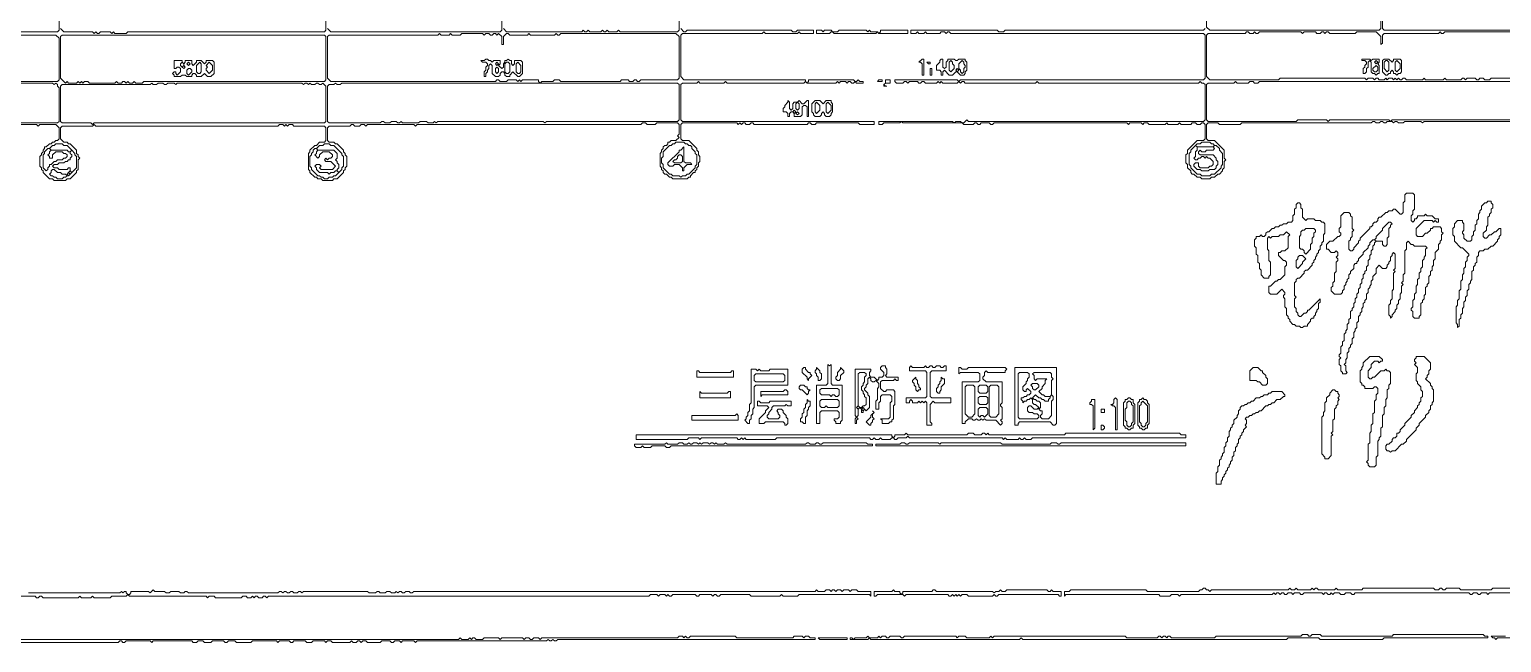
# Model space of a CAD drawing. Extents: x 4 to 2473, y 19 to 1752.
# Drawn here: x 706 to 1626, y 20 to 404 of the extents above; entities that cross this region are included whole.
import ezdxf

# ---------------------------------------------------------------- set-up
doc = ezdxf.new("R2010")
doc.units = 0
doc.layers.add('TRACE_CURVE', color=3, linetype='Continuous', lineweight=0)
doc.layers.add('TRACE_TEXT_SYMBOL', color=6, linetype='Continuous', lineweight=0)

msp = doc.modelspace()

# ---------------------------------------------------------------- linework, layer by layer
at = {"layer": 'TRACE_CURVE', "color": 3}
for points in [[(1661, 403), (1553, 403), (1552, 404), (1552, 442), (1551, 442), (1551, 404), (1550, 403), (1444, 403), (1442, 405), (1442, 414), (1443, 415), (1478, 415), (1478, 745), (1479, 746), (1547, 746), (1548, 745), (1548, 552), (1578, 552), (1578, 632), (1579, 633), (1651, 633)], [(726, 430), (725, 431), (726, 432), (726, 460), (725, 461), (724, 461), (724, 403), (723, 402), (608, 402)], [(891, 461), (891, 403), (890, 402), (767, 402), (766, 401), (759, 401), (758, 402), (757, 401), (756, 402), (750, 402), (749, 401), (748, 401), (747, 402), (746, 401), (745, 402), (727, 402), (725, 404)], [(1001, 442), (1001, 403), (1000, 402), (894, 402), (892, 404)], [(1112, 414), (1112, 403), (1111, 402), (1075, 402), (1074, 403), (1073, 402), (1068, 402), (1067, 403), (1066, 402), (1065, 402), (1064, 403), (1063, 402), (1056, 402), (1055, 403), (1054, 402), (1053, 402), (1052, 403), (1051, 402), (1004, 402), (1002, 404)], [(482, 400), (722, 400), (724, 398), (724, 372), (723, 371), (628, 371)], [(999, 372), (998, 372), (997, 371), (894, 371), (892, 373), (892, 399), (893, 400), (961, 400)], [(961, 400), (962, 401), (963, 400), (968, 400), (969, 401), (970, 400), (975, 400), (976, 401), (989, 401), (990, 400), (991, 401), (993, 401), (994, 400), (995, 400), (996, 401), (997, 401), (998, 400), (999, 401), (1001, 399), (1001, 394), (1002, 394), (1002, 399), (1004, 401), (1005, 401), (1006, 400), (1017, 400), (1018, 401), (1019, 400), (1034, 400), (1035, 401), (1036, 400), (1037, 400), (1038, 401), (1110, 401), (1112, 399), (1112, 373), (1111, 372), (1088, 372), (1087, 371), (1086, 371), (1085, 372), (1084, 372), (1083, 371), (1081, 371), (1080, 372), (1076, 372), (1075, 371), (1038, 371), (1037, 372), (1034, 372), (1033, 371), (1026, 371), (1025, 370), (1024, 371), (1024, 372), (1014, 372), (1013, 371), (1012, 372), (1011, 371), (1010, 372), (1005, 372), (1004, 371), (1000, 371), (999, 372)], [(1212, 370), (1213, 371), (1216, 371), (1217, 370), (1218, 371), (1219, 371), (1220, 370), (1221, 370), (1222, 371), (1223, 370), (1227, 370), (1227, 371), (1225, 371), (1224, 372), (1223, 371), (1222, 371), (1221, 372), (1193, 372), (1193, 371), (1192, 370), (1191, 371), (1191, 372), (1115, 372), (1113, 374), (1113, 400), (1114, 401), (1164, 401), (1165, 402), (1166, 401), (1186, 401), (1187, 402), (1188, 401), (1196, 401), (1196, 403), (1186, 403), (1185, 402), (1183, 402), (1182, 403), (1117, 403), (1116, 402), (1115, 402), (1113, 404)], [(1441, 404), (1440, 403), (1316, 403), (1315, 402), (1312, 402), (1311, 403), (1257, 403), (1257, 401), (1260, 401), (1261, 402), (1262, 401), (1265, 401), (1266, 402), (1267, 401), (1275, 401), (1276, 402), (1278, 402), (1279, 401), (1280, 402), (1281, 402), (1282, 401), (1440, 401), (1441, 400), (1441, 373), (1440, 372), (1288, 372), (1287, 371), (1286, 372), (1247, 372), (1247, 371), (1248, 370), (1252, 370), (1253, 371), (1254, 371), (1255, 370), (1256, 371), (1261, 371), (1262, 370), (1263, 370), (1264, 371), (1265, 371), (1266, 370), (1273, 370), (1274, 371), (1275, 370), (1276, 371), (1277, 370), (1286, 370), (1287, 371), (1288, 370), (1289, 371), (1290, 371), (1291, 370)], [(1566, 373), (1565, 373), (1564, 372), (1563, 372), (1562, 373), (1561, 372), (1560, 373), (1559, 372), (1558, 373), (1556, 373), (1555, 372), (1554, 373), (1553, 372), (1550, 372), (1549, 373), (1548, 373), (1547, 372), (1546, 373), (1543, 373), (1542, 372), (1541, 373), (1488, 373), (1487, 372), (1444, 372), (1442, 374), (1442, 400), (1443, 401), (1466, 401)], [(1466, 401), (1467, 402), (1468, 402), (1469, 401), (1471, 401), (1472, 402), (1473, 401), (1474, 401), (1475, 402), (1501, 402), (1502, 401), (1503, 402), (1510, 402), (1511, 401), (1513, 401), (1514, 402), (1515, 402), (1516, 401), (1517, 402), (1518, 402), (1519, 401), (1535, 401), (1536, 402), (1548, 402), (1551, 399), (1551, 394), (1552, 395), (1552, 400), (1553, 401), (1587, 401), (1588, 402), (1589, 401), (1590, 401), (1591, 402), (1660, 402)], [(669, 370), (720, 370), (721, 369), (722, 370), (723, 369), (723, 368), (724, 367), (724, 346), (723, 345), (698, 345)], [(1103, 313), (1104, 313), (1106, 311), (1107, 311), (1108, 310), (1117, 310), (1118, 311), (1119, 311), (1119, 312), (1121, 314), (1122, 314), (1122, 315), (1123, 316), (1123, 317), (1124, 318), (1124, 320), (1125, 321), (1125, 324), (1124, 325), (1124, 327), (1123, 328), (1123, 329), (1118, 334), (1114, 334), (1113, 335), (1113, 344), (1114, 345), (1148, 345), (1149, 344), (1150, 345), (1151, 344), (1152, 345), (1153, 345), (1154, 344), (1156, 344), (1157, 345), (1158, 345), (1159, 344), (1192, 344), (1193, 345), (1194, 345), (1195, 344), (1197, 344), (1198, 345), (1224, 345), (1225, 344), (1234, 344), (1234, 346), (1114, 346), (1113, 347), (1113, 369), (1114, 370), (1123, 370), (1124, 371), (1125, 370), (1140, 370), (1141, 371), (1142, 370), (1190, 370), (1191, 371), (1192, 370), (1210, 370), (1211, 371), (1212, 370)], [(1291, 370), (1335, 370), (1336, 371), (1337, 370), (1437, 370), (1438, 371), (1439, 370), (1440, 370), (1441, 369), (1441, 347), (1440, 346), (1293, 346), (1292, 347), (1290, 345), (1289, 345), (1288, 346), (1285, 346), (1284, 345), (1283, 346), (1237, 346), (1237, 344), (1239, 344), (1240, 345), (1250, 345), (1251, 346), (1252, 345), (1289, 345), (1290, 344), (1296, 344), (1297, 345), (1298, 345), (1299, 344), (1300, 344), (1301, 345), (1306, 345), (1307, 344), (1308, 344), (1309, 345), (1392, 345), (1393, 344), (1394, 345), (1401, 345), (1402, 344), (1403, 345), (1405, 345), (1406, 344), (1416, 344), (1417, 345), (1418, 344), (1424, 344), (1425, 345), (1426, 344), (1432, 344), (1433, 345), (1435, 345), (1436, 344), (1438, 344), (1439, 345), (1440, 345), (1441, 344), (1441, 335), (1440, 334), (1436, 334), (1430, 328)], [(1661, 347), (1558, 347), (1557, 346), (1556, 347), (1519, 347), (1518, 346), (1517, 347), (1499, 347), (1498, 346), (1443, 346), (1442, 347), (1442, 369), (1443, 370), (1459, 370), (1460, 371), (1461, 370), (1468, 370), (1469, 371), (1471, 371), (1472, 370), (1474, 370), (1475, 371), (1660, 371)], [(1650, 373), (1620, 373), (1619, 372), (1616, 372), (1615, 373), (1613, 373), (1612, 372), (1611, 372), (1610, 373), (1605, 373), (1604, 372), (1603, 373), (1602, 373), (1601, 372), (1592, 372), (1591, 373), (1590, 372), (1579, 372), (1578, 373), (1577, 372), (1567, 372), (1566, 373)], [(692, 344), (710, 344), (711, 343), (712, 344), (722, 344), (724, 342), (724, 335), (723, 334), (722, 334), (721, 333), (720, 333), (719, 332), (718, 332)], [(718, 332), (716, 330), (715, 330), (715, 329), (714, 328), (714, 327), (713, 326), (713, 325), (712, 324), (712, 318), (713, 317), (713, 316), (714, 315), (714, 314), (718, 310), (720, 310), (721, 309), (728, 309), (729, 310), (731, 310), (735, 314), (735, 315), (736, 316), (736, 322), (737, 323), (736, 324), (736, 325), (735, 326), (735, 328), (731, 332), (730, 332), (729, 333), (727, 333), (725, 335), (725, 342), (726, 343), (745, 343), (746, 344), (747, 343), (861, 343), (862, 344), (864, 344), (865, 343), (866, 344), (867, 343), (868, 344), (870, 344), (871, 343), (890, 343), (891, 342), (891, 334), (890, 333), (887, 333), (885, 331), (884, 331), (881, 328), (881, 327), (880, 326), (880, 316), (881, 315), (881, 314), (884, 311), (885, 311), (886, 310)], [(886, 310), (888, 310), (889, 309), (895, 309), (896, 310), (898, 310), (902, 314), (902, 315), (903, 316), (903, 317), (904, 318), (904, 324), (903, 325), (903, 326), (902, 327), (902, 328), (898, 332), (897, 332), (896, 333), (893, 333), (892, 334), (892, 342), (893, 343), (906, 343), (907, 344), (908, 344), (909, 343), (912, 343), (913, 344), (915, 344), (916, 343), (917, 344), (946, 344), (947, 343), (948, 344), (1088, 344), (1089, 345), (1091, 345), (1092, 344), (1097, 344), (1098, 345), (1111, 345), (1112, 344), (1112, 338), (1111, 337), (1112, 336), (1110, 334), (1107, 334), (1106, 333), (1105, 333), (1105, 332), (1104, 331), (1103, 331), (1102, 330), (1102, 329), (1101, 328), (1101, 327), (1100, 326), (1100, 318), (1101, 317), (1101, 316), (1102, 315), (1102, 314), (1103, 313)], [(1430, 328), (1430, 326), (1429, 325), (1429, 320), (1430, 319), (1430, 317), (1432, 315), (1432, 314), (1433, 313), (1434, 313), (1436, 311), (1438, 311), (1439, 310), (1444, 310), (1445, 311), (1447, 311), (1449, 313), (1450, 313), (1452, 315), (1452, 316), (1453, 317), (1453, 321), (1454, 322), (1453, 323), (1453, 328), (1447, 334), (1443, 334), (1442, 335), (1442, 344), (1443, 345), (1449, 345), (1450, 344), (1463, 344), (1464, 345), (1545, 345), (1546, 346), (1547, 346), (1548, 345), (1550, 345), (1551, 346), (1552, 346), (1553, 345), (1554, 345), (1555, 346), (1558, 346), (1559, 345), (1560, 346), (1561, 346), (1562, 345), (1565, 345), (1566, 346), (1576, 346), (1577, 345), (1578, 346), (1661, 346)], [(1436, 313), (1432, 317), (1432, 318), (1431, 319), (1431, 326), (1432, 327), (1432, 328), (1435, 331)], [(1435, 331), (1436, 330), (1436, 328), (1435, 327), (1435, 324), (1434, 323), (1435, 322), (1436, 322), (1437, 323), (1438, 323), (1439, 324), (1440, 324), (1441, 323), (1442, 324), (1443, 323), (1444, 323), (1446, 321), (1446, 319), (1445, 318), (1444, 318), (1443, 317), (1438, 317), (1437, 318), (1437, 320), (1435, 320), (1434, 319), (1434, 318), (1436, 316), (1438, 316), (1439, 315), (1443, 315), (1444, 316), (1447, 316), (1448, 317), (1448, 318), (1449, 319), (1449, 321), (1448, 322), (1448, 323), (1446, 325), (1438, 325), (1437, 326), (1437, 327), (1438, 328), (1439, 327), (1441, 327), (1442, 328), (1446, 328), (1447, 329), (1446, 330), (1447, 331), (1448, 331), (1450, 329), (1450, 328), (1452, 326), (1452, 319), (1451, 318), (1451, 317), (1447, 313), (1445, 313), (1444, 312), (1439, 312), (1438, 313), (1436, 313)], [(1499, 295), (1498, 294), (1498, 292), (1497, 291), (1497, 288), (1496, 287), (1496, 284), (1495, 283), (1493, 283), (1492, 282), (1490, 282), (1489, 281), (1488, 281), (1487, 280), (1485, 280), (1484, 279), (1483, 279), (1481, 277), (1480, 277), (1479, 276), (1479, 275), (1478, 274), (1477, 274), (1476, 275), (1475, 274), (1473, 274), (1473, 273), (1472, 272), (1472, 268), (1473, 267), (1473, 263), (1474, 262), (1474, 258), (1475, 257), (1475, 254), (1476, 253), (1476, 250), (1478, 248), (1481, 248), (1481, 249), (1482, 250), (1482, 258), (1481, 259), (1481, 265), (1480, 266), (1480, 273), (1481, 274), (1482, 273), (1483, 274), (1487, 274), (1488, 275), (1490, 275), (1492, 277), (1494, 275), (1493, 274), (1493, 267), (1491, 265), (1489, 265), (1488, 264), (1487, 264), (1487, 262), (1490, 259), (1491, 259), (1492, 258)], [(1497, 245), (1498, 246), (1498, 247), (1499, 248), (1500, 248), (1503, 251), (1503, 252), (1504, 253), (1505, 253), (1508, 256), (1508, 257), (1509, 258), (1509, 259), (1510, 260), (1510, 261), (1511, 262), (1511, 263), (1512, 264), (1512, 265), (1513, 266), (1513, 268), (1514, 269), (1514, 270), (1515, 271), (1515, 275), (1516, 276), (1516, 282), (1515, 283), (1514, 283), (1513, 284), (1510, 284), (1509, 285), (1505, 285), (1504, 284), (1502, 286), (1502, 291), (1501, 292), (1501, 294), (1500, 295), (1499, 295)], [(1567, 301), (1566, 300), (1566, 296), (1565, 295), (1565, 289), (1564, 288), (1563, 288), (1560, 291), (1559, 291), (1558, 290), (1556, 290), (1555, 289), (1554, 289), (1551, 286), (1550, 286), (1549, 285), (1549, 284), (1548, 283), (1547, 283), (1546, 282), (1546, 281), (1545, 280), (1544, 280), (1544, 279), (1538, 273), (1538, 272), (1537, 271), (1537, 270), (1534, 267), (1534, 266), (1533, 265), (1532, 265), (1531, 266), (1531, 271), (1532, 272), (1532, 273), (1533, 274), (1533, 277), (1534, 278), (1533, 279), (1533, 286), (1532, 287), (1532, 288), (1531, 289), (1528, 289), (1526, 287), (1526, 280), (1525, 279), (1525, 277), (1526, 276), (1526, 275), (1525, 274), (1524, 274), (1521, 271), (1519, 271), (1517, 269), (1517, 266), (1518, 266), (1520, 264), (1522, 264), (1523, 265), (1524, 264), (1524, 262), (1523, 261)], [(1573, 275), (1573, 279), (1578, 284), (1583, 284), (1584, 283), (1585, 284), (1586, 283), (1587, 283), (1587, 285), (1585, 285), (1583, 287), (1580, 287), (1579, 288), (1578, 287), (1574, 287), (1574, 286), (1573, 285), (1572, 285), (1572, 284), (1571, 283), (1570, 284), (1570, 287), (1571, 288), (1571, 290), (1572, 291), (1572, 300), (1571, 301), (1567, 301)], [(1618, 296), (1617, 295), (1616, 295), (1614, 293), (1614, 291), (1613, 290), (1613, 289), (1612, 288), (1612, 285), (1611, 284), (1611, 282), (1610, 281), (1610, 278), (1609, 277), (1609, 275), (1608, 274), (1608, 272), (1607, 271), (1605, 271), (1603, 273), (1603, 275), (1602, 276), (1602, 277), (1603, 278), (1603, 282), (1602, 283), (1602, 284), (1599, 284), (1597, 282), (1597, 280), (1596, 279), (1596, 275), (1597, 274), (1597, 271), (1601, 267), (1602, 267), (1606, 263), (1606, 262), (1605, 261), (1605, 259), (1604, 258), (1604, 255), (1603, 254), (1603, 251), (1602, 250), (1602, 247), (1601, 246), (1601, 241), (1600, 240), (1600, 235), (1599, 234), (1599, 231), (1598, 230), (1598, 220), (1599, 219), (1599, 217), (1600, 218), (1600, 222), (1601, 223), (1601, 225), (1602, 226), (1602, 229), (1603, 230), (1603, 233)], [(1603, 233), (1604, 234), (1604, 236), (1605, 237), (1605, 240), (1606, 241), (1606, 244), (1607, 245), (1607, 246), (1608, 247), (1608, 252), (1609, 253), (1609, 255), (1610, 256), (1610, 257), (1611, 258), (1611, 261), (1612, 262), (1612, 264), (1613, 265), (1615, 265), (1616, 266), (1618, 266), (1620, 268), (1621, 268), (1624, 271), (1624, 272), (1625, 273), (1625, 274), (1626, 275), (1626, 279), (1625, 279), (1623, 277), (1622, 277), (1620, 275), (1619, 275), (1617, 273), (1616, 273), (1615, 274), (1615, 276), (1617, 278), (1617, 280), (1618, 281), (1618, 286), (1619, 287), (1619, 288), (1620, 289), (1620, 291), (1621, 292), (1621, 294), (1620, 295), (1620, 296), (1618, 296)], [(1579, 266), (1579, 262), (1578, 261), (1578, 260), (1577, 259), (1577, 255), (1576, 254), (1576, 252), (1575, 251), (1575, 248), (1574, 247), (1574, 244), (1573, 243), (1573, 239), (1572, 238), (1572, 235), (1571, 234), (1571, 230), (1570, 229), (1570, 228), (1571, 227), (1571, 224), (1572, 223), (1575, 223), (1575, 224), (1576, 225), (1576, 232), (1577, 233), (1577, 234), (1578, 235), (1578, 237), (1579, 238), (1579, 242), (1580, 243), (1580, 244), (1581, 245), (1581, 249), (1582, 250), (1582, 252), (1583, 253), (1583, 255), (1584, 256), (1584, 259), (1585, 260), (1585, 264), (1587, 266), (1587, 269), (1588, 270), (1588, 271), (1589, 272), (1589, 275), (1590, 276), (1589, 277), (1589, 279), (1588, 280), (1584, 280), (1583, 279), (1582, 279), (1582, 278), (1580, 276), (1579, 276), (1577, 274), (1574, 274), (1573, 275)], [(1523, 261), (1524, 260), (1524, 259), (1523, 258), (1523, 252), (1522, 251), (1522, 246), (1521, 245), (1521, 243), (1520, 242), (1520, 240), (1522, 238), (1526, 238), (1527, 239), (1527, 240), (1528, 241), (1528, 243), (1529, 244), (1529, 245), (1530, 246), (1530, 247), (1531, 248), (1531, 250), (1532, 251), (1532, 252), (1534, 254), (1534, 256), (1535, 257), (1536, 257), (1536, 258), (1537, 259), (1537, 260), (1540, 263), (1540, 264), (1543, 267), (1543, 268), (1544, 269), (1544, 270), (1546, 272), (1547, 272), (1548, 271), (1547, 270), (1547, 269), (1546, 268), (1546, 266), (1545, 265), (1545, 263), (1544, 262), (1544, 260), (1543, 259), (1543, 256), (1542, 255), (1542, 253), (1541, 252), (1541, 251), (1540, 250), (1540, 248), (1539, 247), (1539, 245), (1538, 244), (1538, 242), (1537, 241), (1537, 239), (1536, 238)], [(1542, 238), (1543, 239), (1543, 241), (1544, 242), (1544, 243), (1545, 244), (1545, 246), (1546, 247), (1546, 249), (1548, 251), (1548, 254), (1550, 256), (1552, 254), (1554, 254), (1555, 255), (1555, 256), (1556, 257), (1556, 258), (1557, 259), (1557, 261), (1558, 262), (1558, 263), (1559, 264), (1560, 263), (1560, 254), (1559, 253), (1560, 252), (1559, 251), (1559, 241), (1558, 240), (1558, 235), (1557, 234), (1557, 232), (1556, 231), (1556, 225), (1557, 224), (1557, 223), (1558, 224), (1558, 225), (1560, 227), (1560, 228), (1561, 229), (1561, 231), (1562, 232), (1562, 234), (1563, 235), (1563, 238), (1564, 239), (1564, 243), (1565, 244), (1564, 245), (1565, 246), (1565, 250), (1566, 251), (1566, 265), (1567, 266), (1567, 270), (1568, 271), (1570, 269), (1571, 269), (1572, 268), (1579, 268), (1580, 267), (1579, 266)], [(1492, 258), (1492, 256), (1491, 255), (1491, 250), (1488, 247), (1487, 247), (1486, 246), (1485, 246), (1482, 243), (1481, 243), (1481, 239), (1482, 238), (1486, 238), (1489, 241), (1491, 239), (1491, 238), (1490, 237), (1490, 236), (1491, 235), (1491, 230), (1492, 229), (1492, 225), (1493, 224), (1493, 223), (1494, 222), (1494, 221), (1496, 219), (1497, 219), (1498, 218), (1500, 218), (1501, 217), (1502, 217), (1503, 218), (1505, 218), (1505, 219), (1507, 221), (1507, 222), (1508, 223), (1509, 223), (1509, 224), (1510, 225), (1510, 226), (1511, 227), (1511, 228), (1512, 229), (1512, 232), (1513, 233), (1513, 235), (1506, 228), (1505, 228), (1505, 227), (1504, 226), (1503, 226), (1501, 224), (1500, 224), (1499, 225), (1499, 226), (1498, 227), (1498, 229), (1497, 230), (1497, 235), (1498, 236), (1497, 237), (1497, 245)], [(1536, 238), (1536, 236), (1535, 235), (1535, 233), (1534, 232), (1534, 230), (1533, 229), (1533, 228), (1532, 227), (1532, 223), (1531, 222), (1531, 220), (1530, 219), (1530, 216), (1529, 215), (1529, 214), (1528, 213), (1528, 209), (1527, 208), (1527, 206), (1526, 205), (1526, 201), (1525, 200), (1525, 199), (1526, 198), (1525, 197), (1525, 194), (1526, 193), (1526, 190), (1527, 189), (1527, 188), (1529, 188), (1530, 189), (1529, 190), (1529, 193), (1528, 194), (1529, 195), (1529, 197), (1530, 198), (1530, 201), (1531, 202), (1531, 204), (1532, 205), (1532, 206), (1533, 207), (1533, 210), (1534, 211), (1534, 214), (1535, 215), (1535, 216), (1536, 217), (1536, 220), (1537, 221), (1537, 224), (1538, 225), (1538, 226), (1539, 227), (1539, 229), (1540, 230), (1540, 232), (1541, 233), (1541, 234), (1542, 235), (1542, 238)], [(581, 49), (709, 49), (710, 48), (711, 48), (712, 49), (713, 49), (714, 48), (736, 48), (737, 49), (738, 48), (744, 48), (745, 49), (746, 48), (756, 48), (757, 49), (766, 49), (767, 50), (768, 49), (816, 49), (817, 48), (818, 49), (821, 49), (822, 48), (838, 48), (839, 49), (841, 49), (842, 48), (844, 48), (845, 49)], [(944, 51), (943, 52), (941, 52), (940, 51), (939, 51), (938, 52), (937, 52), (936, 51), (935, 52), (934, 51), (932, 51), (931, 52), (929, 52), (928, 51), (925, 51), (924, 52), (923, 52), (922, 51), (918, 51), (917, 52), (877, 52), (876, 51), (875, 52), (874, 52), (873, 51), (871, 51), (870, 52), (869, 52), (868, 51), (867, 51), (866, 52), (865, 52), (864, 51), (863, 52), (862, 52), (861, 51), (805, 51), (804, 52), (803, 52), (802, 51), (800, 51), (799, 52), (794, 52), (793, 51), (791, 51), (790, 52), (784, 52), (783, 53), (781, 51), (780, 52), (769, 52), (769, 51), (768, 50), (767, 50), (766, 51), (766, 52), (765, 52), (764, 51), (763, 52), (762, 51), (705, 51)], [(845, 49), (846, 48), (847, 49), (848, 49), (849, 48), (851, 48), (852, 49), (853, 49), (854, 48), (855, 49), (1093, 49), (1094, 50), (1098, 50), (1099, 49), (1100, 50), (1103, 50), (1104, 49), (1105, 50), (1106, 49), (1107, 49), (1108, 50), (1122, 50), (1123, 49), (1124, 49), (1125, 50), (1132, 50), (1133, 49), (1134, 50), (1135, 50), (1136, 49), (1137, 49), (1138, 50), (1156, 50), (1157, 49), (1175, 49), (1176, 50), (1177, 49), (1186, 49), (1187, 50), (1231, 50), (1232, 49), (1232, 52), (1224, 52), (1223, 53), (1220, 53), (1219, 52), (1218, 53), (1215, 53), (1214, 52), (1213, 53), (1211, 53), (1210, 52), (1209, 53), (1208, 53), (1207, 52), (1206, 53), (1204, 53), (1203, 52), (1199, 52), (1198, 53), (1197, 52), (946, 52), (945, 51), (944, 51)], [(1584, 54), (1540, 54), (1539, 53), (1524, 53), (1523, 54), (1522, 53), (1512, 53), (1511, 54), (1510, 54), (1509, 53), (1508, 54), (1507, 53), (1499, 53), (1498, 54), (1497, 53), (1495, 53), (1494, 54), (1493, 53), (1445, 53), (1444, 52), (1443, 53), (1442, 53), (1441, 54), (1440, 54), (1439, 53), (1438, 53), (1437, 52), (1405, 52), (1404, 53), (1357, 53), (1356, 52), (1353, 52), (1353, 49), (1354, 50), (1412, 50), (1413, 49), (1419, 49), (1420, 50), (1424, 50), (1425, 49), (1426, 50), (1483, 50), (1484, 51), (1485, 50), (1486, 51), (1487, 51), (1488, 50), (1489, 51), (1490, 51), (1491, 50), (1492, 50), (1493, 51), (1495, 51), (1496, 50), (1497, 51), (1500, 51), (1501, 50), (1502, 50), (1503, 51), (1514, 51), (1515, 50), (1516, 51), (1517, 51), (1518, 50)], [(1518, 50), (1519, 50), (1520, 51), (1521, 50), (1522, 51), (1525, 51), (1526, 50), (1528, 50), (1529, 51), (1532, 51), (1533, 50), (1534, 50), (1535, 51), (1606, 51), (1607, 50), (1608, 50), (1609, 51), (1611, 51), (1612, 50), (1613, 50), (1614, 51), (1617, 51), (1618, 50), (1619, 51), (1689, 51)], [(1683, 54), (1621, 54), (1620, 53), (1601, 53), (1600, 54), (1592, 54), (1591, 53), (1590, 53), (1589, 54), (1588, 54), (1587, 53), (1585, 53), (1584, 54)], [(684, 20), (761, 20), (762, 21), (763, 21), (764, 20), (765, 20), (766, 21), (781, 21), (782, 20), (783, 21), (807, 21), (808, 20), (810, 20), (811, 21), (814, 21), (815, 20), (819, 20), (820, 21), (827, 21), (828, 20), (829, 20), (830, 21), (834, 21), (835, 20), (844, 20), (845, 21), (860, 21), (861, 20), (862, 21), (868, 21), (869, 20), (870, 20), (871, 21), (878, 21), (879, 20), (882, 20), (883, 21), (890, 21), (891, 20), (892, 21), (894, 21), (895, 20), (906, 20), (907, 21), (908, 20), (910, 20), (911, 21), (912, 21), (913, 20), (914, 21), (916, 21), (917, 20), (925, 20), (926, 21), (931, 21), (932, 20), (933, 20), (934, 21)], [(1112, 24), (1111, 23), (1026, 23), (1025, 22), (1024, 23), (1021, 23), (1020, 22), (1019, 22), (1018, 23), (1016, 23), (1015, 22), (1014, 23), (1001, 23), (1000, 22), (999, 23), (990, 23), (989, 22), (985, 22), (984, 23), (983, 23), (982, 22), (981, 23), (980, 22), (976, 22), (975, 23), (974, 22), (696, 22)], [(934, 21), (937, 21), (938, 20), (939, 21), (946, 21), (947, 20), (948, 21), (1029, 21), (1030, 22), (1031, 21), (1032, 21), (1033, 22), (1034, 21), (1035, 21), (1036, 22), (1197, 22), (1197, 23), (1194, 23), (1193, 24), (1191, 24), (1190, 23), (1189, 24), (1184, 24), (1183, 23), (1148, 23), (1147, 24), (1119, 24), (1118, 23), (1117, 23), (1116, 24), (1115, 23), (1114, 24), (1112, 24)], [(1629, 24), (1620, 24), (1621, 23), (1622, 23), (1623, 22), (1624, 23), (1697, 23)]]:
    msp.add_lwpolyline(points, dxfattribs=at)
for points in [[(725, 399), (726, 400), (890, 400), (891, 399), (891, 372), (890, 371), (777, 371), (776, 370), (772, 370), (771, 371), (770, 370), (768, 370), (767, 371), (766, 370), (765, 371), (764, 371), (763, 370), (761, 370), (760, 371), (759, 370), (743, 370), (742, 371), (740, 371), (739, 370), (738, 371), (737, 370), (736, 371), (735, 370), (730, 370), (729, 371), (728, 370), (725, 373)], [(781, 369), (782, 370), (783, 369), (785, 369), (786, 370), (789, 370), (790, 369), (791, 369), (792, 370), (796, 370), (797, 369), (798, 370), (876, 370), (877, 369), (878, 370), (879, 370), (880, 369), (881, 370), (882, 369), (884, 369), (885, 370), (886, 370), (887, 369), (888, 369), (889, 370), (891, 368), (891, 346), (890, 345), (746, 345), (745, 344), (744, 345), (726, 345), (725, 346), (725, 368), (726, 369)], [(896, 369), (897, 370), (898, 369), (900, 369), (901, 370), (1111, 370), (1112, 369), (1112, 347), (1111, 346), (1029, 346), (1028, 345), (1027, 346), (961, 346), (960, 345), (959, 346), (958, 345), (955, 345), (954, 346), (950, 346), (949, 345), (939, 345), (938, 346), (937, 345), (936, 345), (935, 346), (932, 346), (931, 345), (928, 345), (927, 346), (926, 346), (925, 345), (893, 345), (892, 346), (892, 368), (893, 369)], [(721, 331), (722, 332), (726, 332), (727, 331), (729, 331), (732, 328), (731, 327), (730, 327), (729, 328), (719, 328), (718, 329), (720, 331)], [(889, 331), (890, 332), (893, 332), (894, 331), (896, 331), (901, 326), (901, 325), (902, 324), (902, 318), (901, 317), (901, 316), (899, 314), (898, 315), (898, 316), (899, 317), (899, 319), (898, 320), (898, 321), (897, 322), (898, 323), (898, 326), (896, 328), (886, 328), (885, 329), (887, 331)], [(1109, 332), (1110, 333), (1115, 333), (1116, 332), (1117, 332), (1118, 331), (1119, 331), (1120, 330), (1120, 329), (1122, 327), (1122, 326), (1123, 325), (1123, 319), (1122, 318), (1122, 317), (1118, 313), (1117, 313), (1116, 312), (1114, 312), (1113, 311), (1112, 312), (1108, 312), (1107, 313), (1106, 313), (1102, 317), (1102, 319), (1101, 320), (1101, 323), (1102, 324), (1102, 327), (1106, 331), (1107, 331), (1108, 332)], [(1438, 332), (1439, 333), (1444, 333), (1445, 332), (1446, 332), (1447, 331), (1446, 330), (1436, 330), (1435, 331), (1436, 332)], [(717, 329), (718, 329), (719, 328), (718, 327), (718, 326), (717, 325), (718, 324), (718, 323), (720, 323), (720, 325), (722, 327), (726, 327), (727, 326), (728, 326), (729, 325), (729, 324), (728, 323), (727, 323), (726, 322), (723, 322), (722, 321), (721, 321), (719, 319), (718, 319), (718, 318), (717, 317), (717, 316), (716, 315), (714, 317), (714, 325), (715, 326), (715, 327)], [(731, 327), (732, 328), (734, 326), (734, 325), (735, 324), (735, 317), (732, 314), (731, 315), (731, 317), (730, 317), (729, 316), (724, 316), (723, 317), (721, 317), (720, 318), (721, 319), (723, 319), (724, 320), (727, 320), (728, 321), (729, 321), (730, 322), (731, 322), (731, 323), (732, 324), (732, 325), (731, 326)], [(883, 328), (884, 329), (885, 329), (886, 328), (885, 327), (885, 326), (884, 325), (886, 323), (887, 324), (887, 325), (889, 327), (893, 327), (895, 325), (895, 324), (894, 323), (893, 323), (892, 322), (891, 323), (890, 322), (891, 321), (894, 321), (897, 318), (895, 316), (888, 316), (887, 317), (888, 318), (887, 319), (885, 319), (884, 318), (885, 317), (885, 316), (887, 314), (892, 314), (893, 313), (894, 314), (896, 314), (897, 315), (898, 315), (899, 314), (897, 312), (896, 312), (895, 311), (893, 311), (892, 310), (890, 310), (889, 311), (888, 311), (887, 312), (886, 312), (882, 316), (882, 317), (881, 318), (881, 324), (882, 325), (882, 326), (883, 327)], [(719, 315), (720, 316), (721, 316), (723, 314), (725, 314), (726, 313), (728, 313), (729, 312), (728, 311), (727, 311), (726, 310), (723, 310), (722, 311), (721, 311), (720, 312), (719, 312), (718, 313), (719, 314)], [(729, 313), (730, 314), (731, 313), (730, 312)], [(730, 314), (731, 315), (732, 314), (731, 313)], [(1503, 278), (1504, 279), (1509, 279), (1510, 278), (1510, 277), (1509, 276), (1509, 274), (1508, 273), (1508, 270), (1507, 269), (1507, 266), (1504, 263), (1503, 264), (1503, 265), (1502, 266), (1501, 266), (1500, 267), (1500, 274), (1501, 275), (1501, 277), (1502, 278)], [(1556, 283), (1557, 283), (1558, 282), (1557, 281), (1557, 280), (1556, 279), (1556, 274), (1555, 273), (1555, 269), (1554, 268), (1553, 268), (1552, 269), (1552, 271), (1548, 271), (1547, 272), (1548, 273), (1548, 274), (1552, 278), (1552, 279)], [(1499, 261), (1500, 262), (1502, 262), (1504, 260), (1502, 258), (1502, 257), (1499, 254), (1498, 255), (1498, 259), (1499, 260)]]:
    msp.add_lwpolyline(points, close=True, dxfattribs=at)
at = {"layer": 'TRACE_TEXT_SYMBOL', "color": 6}
for points in [[(1198, 403), (1198, 401), (1206, 401), (1207, 402), (1208, 402), (1209, 401), (1235, 401), (1236, 402), (1237, 401), (1255, 401), (1255, 403), (1238, 403), (1238, 402), (1237, 401), (1236, 402), (1232, 402), (1231, 403), (1230, 402), (1229, 403), (1212, 403), (1211, 402), (1208, 402), (1207, 403), (1203, 403), (1202, 402), (1201, 403)], [(796, 384), (796, 379), (797, 379), (798, 380), (799, 380), (800, 379), (800, 377), (798, 375), (797, 376), (797, 377), (796, 377), (795, 376), (796, 375), (796, 374), (800, 374), (801, 375), (803, 375), (804, 374), (807, 374), (807, 375), (808, 376), (809, 376), (810, 375), (810, 374), (813, 374), (815, 376), (817, 374), (819, 374), (821, 376), (821, 383), (820, 384), (816, 384), (816, 383), (815, 382), (813, 384), (810, 384), (810, 383), (808, 381), (807, 382), (807, 384), (803, 384), (803, 383), (802, 382), (801, 383), (801, 384)], [(800, 382), (801, 383), (802, 382), (802, 381), (801, 380), (800, 381)], [(801, 380), (802, 381), (803, 380), (802, 379)], [(804, 382), (805, 383), (806, 382), (805, 381)], [(804, 378), (805, 379), (806, 379), (807, 378), (807, 377), (805, 375), (804, 376)], [(812, 383), (813, 382), (813, 377), (812, 376), (811, 376), (810, 377), (810, 381)], [(818, 383), (820, 381), (820, 378), (818, 376), (816, 378), (816, 379), (817, 380), (816, 381)], [(991, 385), (990, 384), (988, 384), (989, 383), (991, 383), (992, 382), (992, 381), (991, 380), (991, 378), (990, 377), (990, 374), (991, 374), (991, 376), (992, 377), (992, 378), (993, 379), (993, 381), (994, 382), (995, 381), (995, 376), (997, 374), (999, 374), (1000, 375), (1000, 376), (1001, 377), (1002, 377), (1003, 376), (1003, 375), (1004, 374), (1006, 374), (1006, 375), (1008, 377), (1011, 374), (1012, 374), (1014, 376), (1014, 383), (1013, 384), (1009, 384), (1009, 382), (1008, 381), (1007, 382), (1007, 384), (1006, 384), (1005, 385), (1004, 384), (1003, 384), (1003, 383), (1002, 382), (1002, 380), (1001, 379), (999, 381), (1000, 382), (1000, 384), (996, 384), (995, 383), (994, 384), (993, 384), (992, 385)], [(997, 382), (998, 383), (999, 382), (998, 381)], [(997, 379), (998, 380), (999, 379), (999, 377), (998, 376), (997, 377)], [(1003, 382), (1004, 383), (1005, 383), (1006, 382), (1006, 377), (1005, 376), (1004, 376), (1003, 377)], [(1010, 382), (1011, 383), (1013, 381), (1013, 377), (1012, 376), (1011, 376), (1010, 377)], [(1264, 385), (1262, 383), (1263, 383), (1264, 382), (1264, 375), (1265, 375), (1265, 385)], [(1267, 383), (1268, 382), (1269, 382), (1269, 383)], [(1269, 379), (1269, 375), (1270, 375), (1270, 379)], [(1276, 385), (1275, 384), (1275, 383), (1273, 381), (1273, 378), (1275, 378), (1276, 377), (1276, 375), (1277, 375), (1277, 377), (1278, 378), (1281, 375), (1283, 375), (1285, 377), (1286, 377), (1288, 375), (1290, 375), (1291, 376), (1291, 377), (1292, 378), (1292, 383), (1291, 384), (1291, 385), (1287, 385), (1286, 384), (1285, 384), (1284, 385), (1280, 385), (1280, 384), (1279, 383), (1279, 380), (1278, 379), (1277, 380), (1277, 385)], [(1281, 383), (1282, 384), (1283, 383), (1283, 382), (1284, 381), (1284, 379), (1282, 377), (1281, 378)], [(1285, 378), (1286, 379), (1287, 378), (1286, 377)], [(1289, 384), (1290, 383), (1290, 382), (1291, 381), (1291, 380), (1290, 379), (1290, 377), (1289, 376), (1288, 377), (1288, 378), (1287, 379), (1287, 382)], [(1539, 385), (1539, 384), (1541, 384), (1542, 383), (1542, 382), (1541, 381), (1541, 380), (1540, 379), (1540, 376), (1541, 376), (1542, 377), (1542, 379), (1543, 380), (1543, 383), (1544, 384), (1545, 383), (1545, 377), (1546, 376), (1547, 376), (1548, 375), (1549, 376), (1550, 376), (1550, 381), (1549, 382), (1550, 383), (1550, 385), (1546, 385), (1545, 384), (1544, 385)], [(1548, 381), (1549, 380), (1549, 378), (1548, 377), (1547, 377), (1546, 378), (1546, 379)], [(1547, 383), (1548, 384), (1549, 383), (1548, 382)], [(1553, 385), (1552, 384), (1552, 377), (1554, 375), (1555, 375), (1556, 376), (1557, 376), (1557, 377), (1558, 378), (1559, 377), (1559, 376), (1560, 376), (1561, 375), (1562, 376), (1563, 376), (1564, 377), (1564, 384), (1563, 385), (1559, 385), (1559, 384), (1558, 383), (1556, 385)], [(1553, 383), (1554, 384), (1555, 384), (1556, 383), (1556, 378), (1555, 377), (1553, 379)], [(1560, 383), (1561, 384), (1563, 382), (1563, 379), (1561, 377), (1560, 378)], [(1237, 372), (1236, 371), (1239, 371), (1239, 372)], [(1241, 372), (1241, 370), (1240, 369), (1240, 368), (1242, 368), (1241, 368), (1240, 369), (1241, 370), (1244, 370), (1244, 372)], [(1180, 359), (1180, 358), (1178, 356), (1178, 355), (1177, 354), (1177, 352), (1179, 352), (1180, 351), (1180, 349), (1181, 349), (1181, 351), (1182, 352), (1183, 352), (1184, 351), (1184, 349), (1188, 349), (1189, 350), (1189, 355), (1190, 356), (1191, 356), (1192, 355), (1192, 349), (1193, 349), (1193, 359), (1192, 359), (1190, 357), (1189, 357), (1187, 359), (1186, 358), (1184, 358), (1183, 357), (1183, 354), (1182, 353), (1181, 354), (1181, 358)], [(1183, 352), (1184, 353), (1185, 352), (1184, 351)], [(1185, 357), (1186, 358), (1187, 357), (1187, 354), (1186, 353), (1185, 354)], [(1185, 351), (1186, 352), (1187, 351), (1186, 350)], [(1197, 359), (1195, 357), (1195, 352), (1196, 351), (1196, 350), (1197, 349), (1200, 349), (1201, 350), (1201, 351), (1202, 352), (1203, 351), (1203, 350), (1204, 349), (1206, 349), (1207, 350), (1207, 351), (1208, 352), (1208, 357), (1207, 358), (1207, 359), (1204, 359), (1202, 357), (1200, 359)], [(1197, 357), (1198, 358), (1200, 356), (1200, 353), (1198, 351), (1197, 352)], [(1204, 357), (1205, 358), (1207, 356), (1207, 353), (1205, 351), (1204, 352)], [(1115, 330), (1113, 328), (1112, 328), (1112, 327), (1105, 320), (1105, 319), (1106, 318), (1108, 318), (1109, 319), (1112, 319), (1114, 317), (1114, 315), (1115, 315), (1115, 317), (1117, 319), (1120, 319), (1119, 320), (1116, 320), (1115, 321)], [(1111, 324), (1112, 325), (1113, 325), (1114, 324), (1114, 321), (1113, 320), (1109, 320), (1108, 321), (1109, 322), (1110, 322), (1111, 323)], [(1205, 194), (1205, 182), (1204, 181), (1198, 181), (1198, 157), (1200, 157), (1200, 164), (1201, 165), (1211, 165), (1212, 164), (1212, 161), (1211, 160), (1209, 160), (1209, 159), (1210, 158), (1210, 157), (1213, 157), (1213, 158), (1214, 159), (1214, 181), (1208, 181), (1207, 182), (1207, 194), (1206, 193)], [(1123, 190), (1123, 186), (1146, 186), (1146, 190), (1145, 190), (1144, 189), (1125, 189), (1124, 190)], [(1157, 191), (1157, 170), (1156, 169), (1156, 165), (1155, 164), (1155, 162), (1154, 161), (1154, 160), (1153, 159), (1155, 157), (1156, 157), (1156, 159), (1157, 160), (1157, 162), (1158, 163), (1158, 166), (1159, 167), (1159, 180), (1160, 181), (1180, 181), (1180, 191), (1169, 191), (1168, 190), (1163, 190), (1162, 191), (1161, 190), (1160, 191)], [(1159, 187), (1160, 188), (1177, 188), (1178, 187), (1178, 184), (1177, 183), (1160, 183), (1159, 184)], [(1190, 192), (1189, 191), (1189, 189), (1192, 186), (1192, 185), (1193, 184), (1193, 185), (1195, 187), (1194, 188), (1194, 189), (1193, 189), (1191, 191), (1191, 192)], [(1198, 192), (1198, 191), (1197, 190), (1197, 189), (1198, 188), (1198, 187), (1199, 186), (1199, 184), (1200, 184), (1201, 185), (1201, 188), (1200, 189), (1200, 190)], [(1213, 192), (1213, 191), (1211, 189), (1211, 187), (1210, 186), (1210, 185), (1211, 184), (1212, 184), (1213, 185), (1213, 187), (1215, 189), (1215, 190)], [(1224, 188), (1225, 189), (1228, 189), (1229, 188), (1229, 187), (1228, 186), (1228, 183), (1227, 182), (1227, 181), (1226, 180), (1226, 178), (1227, 177), (1227, 176), (1228, 175), (1228, 174), (1229, 173), (1229, 169), (1228, 168), (1227, 168), (1226, 167), (1225, 167), (1224, 168)], [(1257, 193), (1256, 192), (1256, 190), (1266, 190), (1267, 189), (1267, 174), (1266, 173), (1254, 173), (1254, 170), (1256, 170), (1256, 171), (1257, 172), (1258, 171), (1258, 170), (1261, 170), (1262, 171), (1263, 170), (1264, 171), (1265, 170), (1266, 171), (1267, 170), (1267, 156), (1270, 156), (1270, 157), (1269, 158), (1269, 169), (1271, 171), (1272, 170), (1282, 170), (1282, 173), (1270, 173), (1269, 174), (1269, 189), (1270, 190), (1279, 190), (1279, 193), (1278, 193), (1277, 192), (1276, 192), (1275, 193), (1273, 193), (1272, 192), (1271, 192), (1270, 193), (1269, 193), (1268, 192), (1267, 192), (1266, 193), (1265, 192), (1258, 192)], [(1260, 186), (1258, 184), (1258, 183), (1259, 182), (1259, 181), (1260, 180), (1260, 178), (1261, 177), (1262, 178), (1263, 178), (1263, 179), (1262, 180), (1262, 181), (1261, 182), (1261, 184), (1260, 185)], [(1276, 186), (1276, 184), (1275, 183), (1275, 182), (1274, 181), (1274, 180), (1273, 179), (1273, 177), (1274, 176), (1275, 176), (1275, 177), (1276, 178), (1276, 180), (1278, 182), (1278, 185), (1277, 185)], [(1287, 192), (1287, 188), (1288, 189), (1299, 189), (1300, 188), (1300, 184), (1299, 183), (1289, 183), (1289, 157), (1291, 157), (1291, 158), (1293, 160), (1295, 160), (1296, 159), (1297, 159), (1298, 160), (1299, 159), (1300, 159), (1301, 160), (1302, 159), (1303, 160), (1304, 159), (1310, 159), (1313, 156), (1314, 157), (1314, 158), (1313, 159), (1314, 160), (1314, 167), (1313, 168), (1313, 169), (1314, 170), (1314, 183), (1304, 183), (1302, 185), (1302, 186), (1303, 187), (1303, 189), (1304, 190), (1305, 189), (1316, 189), (1316, 190), (1317, 191), (1316, 192), (1293, 192), (1292, 191), (1289, 191), (1288, 192)], [(1322, 192), (1322, 156), (1324, 156), (1324, 157), (1325, 158), (1344, 158), (1346, 156), (1347, 156), (1348, 157), (1348, 192)], [(1324, 188), (1325, 189), (1330, 189), (1331, 188), (1331, 186), (1330, 185), (1330, 184), (1329, 183), (1329, 182), (1327, 180), (1327, 178), (1328, 177), (1329, 177), (1329, 178), (1330, 179), (1332, 177), (1332, 176), (1331, 175), (1330, 175), (1329, 174), (1328, 174), (1327, 173), (1326, 173), (1326, 172), (1327, 171), (1327, 170), (1328, 171), (1329, 171), (1330, 172), (1331, 172), (1332, 173), (1333, 172), (1333, 170), (1334, 169), (1335, 169), (1337, 167), (1336, 166), (1334, 166), (1332, 168), (1331, 168), (1330, 167), (1330, 165), (1331, 164), (1333, 164), (1334, 163), (1336, 163), (1337, 162), (1337, 161), (1336, 160), (1325, 160), (1324, 161)], [(1333, 188), (1334, 189), (1344, 189), (1345, 188), (1345, 186), (1346, 185), (1345, 184), (1345, 175), (1344, 174), (1341, 174), (1340, 175), (1339, 175), (1337, 177), (1339, 179), (1339, 180), (1341, 182), (1341, 184), (1342, 185), (1336, 185), (1335, 184), (1334, 185), (1334, 187)], [(1471, 192), (1469, 190), (1469, 184), (1473, 184), (1474, 183), (1475, 183), (1477, 181), (1479, 181), (1480, 182), (1480, 185), (1479, 186), (1479, 187), (1477, 189), (1477, 190), (1476, 190), (1474, 192)], [(1125, 177), (1125, 173), (1144, 173), (1144, 177), (1143, 177), (1142, 176), (1126, 176)], [(1178, 178), (1177, 177), (1163, 177), (1163, 174), (1164, 175), (1180, 175), (1180, 177), (1179, 178)], [(1188, 181), (1187, 180), (1187, 179), (1188, 178), (1189, 178), (1192, 175), (1193, 176), (1193, 177), (1194, 178), (1193, 178), (1192, 179), (1192, 180), (1191, 180), (1190, 181)], [(1200, 178), (1201, 179), (1211, 179), (1212, 178), (1212, 175), (1211, 174), (1210, 174), (1209, 175), (1208, 175), (1207, 174), (1206, 175), (1201, 175), (1200, 176)], [(1291, 180), (1292, 181), (1296, 181), (1297, 180), (1297, 163), (1295, 161), (1293, 161), (1291, 163)], [(1299, 180), (1300, 181), (1304, 181), (1305, 180), (1305, 177), (1304, 176), (1300, 176), (1299, 177)], [(1306, 180), (1307, 181), (1311, 181), (1312, 180), (1312, 163), (1310, 161), (1307, 161), (1306, 162)], [(1332, 181), (1333, 182), (1336, 182), (1337, 181), (1337, 180), (1335, 178), (1334, 178), (1333, 179), (1333, 180)], [(1335, 175), (1337, 173), (1338, 173), (1339, 172), (1340, 172), (1341, 171), (1343, 171), (1343, 172), (1344, 173), (1344, 174), (1345, 175), (1346, 174), (1346, 172), (1345, 171), (1345, 162), (1343, 160), (1339, 160), (1338, 161), (1338, 162), (1339, 163), (1339, 165), (1338, 165), (1337, 166), (1338, 167), (1338, 170), (1337, 171), (1336, 171), (1335, 172), (1334, 172), (1333, 173)], [(1521, 178), (1519, 176), (1519, 175), (1517, 173), (1517, 171), (1516, 170), (1516, 165), (1515, 164), (1515, 162), (1514, 161), (1514, 138), (1516, 136), (1516, 135), (1518, 135), (1520, 137), (1520, 149), (1521, 150), (1520, 151), (1521, 152), (1521, 159), (1522, 160), (1522, 166), (1523, 167), (1523, 168), (1524, 169), (1524, 171), (1525, 172), (1524, 173), (1525, 174), (1525, 175), (1524, 176), (1524, 177), (1523, 177), (1522, 178)], [(1161, 171), (1161, 168), (1167, 168), (1168, 167), (1166, 165), (1166, 164), (1162, 160), (1162, 157), (1165, 157), (1166, 158), (1177, 158), (1178, 157), (1178, 156), (1179, 156), (1180, 157), (1180, 160), (1179, 161), (1179, 162), (1177, 164), (1177, 165), (1176, 166), (1174, 166), (1173, 165), (1174, 164), (1174, 163), (1175, 162), (1175, 161), (1174, 160), (1168, 160), (1167, 161), (1167, 162), (1168, 163), (1168, 164), (1170, 166), (1170, 167), (1171, 168), (1178, 168), (1179, 169), (1180, 168), (1182, 168), (1182, 171), (1169, 171), (1168, 170), (1163, 170), (1162, 171)], [(1192, 172), (1192, 170), (1191, 169), (1191, 167), (1190, 166), (1190, 164), (1189, 163), (1189, 161), (1188, 160), (1188, 158), (1189, 158), (1190, 157), (1191, 157), (1191, 161), (1192, 162), (1192, 165), (1193, 166), (1193, 167), (1194, 168), (1194, 171), (1193, 171)], [(1200, 171), (1201, 172), (1211, 172), (1212, 171), (1212, 168), (1211, 167), (1205, 167), (1204, 168), (1203, 167), (1201, 167), (1200, 168)], [(1223, 167), (1224, 168), (1225, 167), (1224, 166)], [(1226, 166), (1227, 167), (1228, 166), (1227, 165)], [(1299, 173), (1300, 174), (1304, 174), (1305, 173), (1305, 170), (1304, 169), (1300, 169), (1299, 170)], [(1299, 166), (1300, 167), (1304, 167), (1305, 166), (1305, 163), (1303, 161), (1302, 162), (1301, 162), (1300, 161), (1299, 162)], [(1370, 172), (1370, 171), (1369, 170), (1369, 169), (1370, 169), (1371, 168), (1371, 153), (1372, 154), (1372, 172)], [(1376, 166), (1376, 164), (1378, 164), (1378, 166)], [(1385, 173), (1384, 172), (1384, 170), (1383, 169), (1382, 169), (1383, 168), (1384, 168), (1385, 167), (1385, 153), (1386, 153), (1386, 172)], [(1393, 173), (1392, 172), (1391, 172), (1391, 171), (1390, 170), (1390, 156), (1391, 155), (1391, 154), (1392, 154), (1393, 153), (1394, 153), (1395, 154), (1396, 154), (1396, 156), (1397, 157), (1397, 169), (1396, 170), (1396, 172), (1395, 172), (1394, 173)], [(1392, 170), (1393, 171), (1394, 171), (1395, 170), (1395, 169), (1396, 168), (1396, 158), (1395, 157), (1395, 156), (1394, 155), (1393, 155), (1392, 156), (1392, 158), (1391, 159), (1391, 166), (1392, 167)], [(1402, 173), (1401, 172), (1400, 172), (1400, 171), (1399, 170), (1399, 156), (1400, 155), (1400, 154), (1401, 154), (1402, 153), (1403, 153), (1404, 154), (1405, 154), (1405, 156), (1406, 157), (1406, 169), (1405, 170), (1405, 171), (1404, 172), (1403, 172)], [(1401, 170), (1402, 171), (1405, 168), (1405, 158), (1404, 157), (1404, 156), (1403, 155), (1402, 155), (1401, 156), (1401, 157), (1400, 158), (1400, 168), (1401, 169)], [(1148, 163), (1147, 162), (1120, 162), (1120, 159), (1149, 159), (1149, 162)], [(1233, 165), (1234, 164), (1232, 162), (1232, 161), (1229, 158), (1231, 156), (1232, 156), (1232, 157), (1233, 158), (1233, 159), (1234, 160), (1233, 161), (1233, 163), (1234, 164)], [(1376, 156), (1376, 153), (1377, 153), (1378, 154), (1378, 155), (1377, 156)], [(1104, 145), (1103, 144), (1084, 144), (1084, 143), (1085, 142), (1088, 142), (1089, 143), (1090, 142), (1094, 142), (1095, 143), (1103, 143), (1104, 142), (1106, 142), (1107, 143), (1233, 143), (1233, 144), (1230, 144), (1229, 145), (1202, 145), (1201, 144), (1200, 144), (1199, 145), (1198, 145), (1197, 144), (1194, 144), (1193, 145), (1192, 145), (1191, 144), (1142, 144), (1141, 145), (1140, 144), (1136, 144), (1135, 145), (1134, 144), (1133, 145), (1132, 145), (1131, 144), (1130, 145), (1127, 145), (1126, 144), (1125, 145), (1124, 144), (1123, 145), (1121, 145), (1120, 144), (1119, 144), (1118, 145), (1117, 144), (1115, 144), (1114, 145), (1112, 145), (1111, 144), (1105, 144)], [(1251, 145), (1250, 144), (1235, 144), (1235, 143), (1429, 143), (1429, 145), (1351, 145), (1350, 144), (1349, 144), (1348, 145), (1345, 145), (1344, 144), (1314, 144), (1313, 145), (1276, 145), (1275, 144), (1274, 145), (1256, 145), (1255, 144), (1254, 144), (1253, 145)], [(1246, 53), (1245, 52), (1234, 52), (1234, 49), (1235, 49), (1236, 50), (1252, 50), (1253, 49), (1254, 50), (1280, 50), (1281, 49), (1282, 49), (1283, 50), (1284, 49), (1285, 50), (1286, 49), (1287, 50), (1288, 49), (1289, 50), (1292, 50), (1293, 49), (1308, 49), (1309, 50), (1310, 49), (1311, 49), (1312, 50), (1349, 50), (1350, 49), (1351, 49), (1351, 52), (1346, 52), (1345, 53), (1344, 52), (1343, 52), (1342, 53), (1317, 53), (1316, 52), (1314, 52), (1313, 53), (1312, 52), (1310, 52), (1309, 51), (1308, 52), (1273, 52), (1272, 53), (1271, 53), (1270, 52), (1252, 52), (1252, 51), (1251, 50), (1250, 51), (1250, 52), (1247, 52)], [(1199, 23), (1200, 22), (1217, 22), (1217, 23)]]:
    msp.add_lwpolyline(points, close=True, dxfattribs=at)
for points in [[(1544, 199), (1540, 195), (1540, 193), (1539, 192), (1539, 191), (1538, 190), (1538, 183), (1539, 182), (1539, 181), (1540, 181), (1541, 180), (1541, 179), (1546, 179), (1547, 180), (1548, 180), (1549, 179), (1549, 176), (1548, 175), (1548, 172), (1547, 171), (1547, 164), (1546, 163), (1546, 157), (1545, 156), (1545, 152), (1544, 151), (1544, 145), (1543, 144), (1543, 134), (1542, 133), (1543, 132), (1543, 131), (1544, 130), (1547, 130), (1548, 131), (1548, 136), (1549, 137), (1549, 146), (1550, 147), (1550, 148), (1551, 149), (1551, 154), (1552, 155), (1552, 162), (1553, 163), (1553, 167), (1554, 168), (1554, 172), (1555, 173), (1555, 178), (1556, 179), (1556, 181), (1557, 182), (1557, 189), (1556, 190), (1555, 190), (1554, 191), (1553, 190), (1551, 190), (1547, 186), (1546, 186), (1545, 185), (1544, 185), (1543, 186)], [(1543, 186), (1543, 190), (1545, 192), (1545, 194), (1547, 196), (1549, 196), (1550, 195), (1551, 196), (1552, 196), (1552, 197), (1550, 199), (1544, 199)], [(1573, 199), (1573, 198), (1572, 197), (1572, 196), (1573, 195), (1572, 194), (1574, 192), (1574, 189), (1573, 188), (1573, 184), (1574, 183), (1574, 182), (1576, 180), (1576, 178), (1577, 177), (1577, 174), (1576, 173), (1576, 171), (1575, 170), (1575, 169), (1574, 168), (1574, 167), (1572, 165), (1572, 164), (1570, 162), (1570, 161), (1566, 157), (1566, 156), (1563, 153), (1563, 152), (1562, 151), (1561, 151), (1561, 149), (1560, 148), (1559, 148), (1558, 147), (1558, 146), (1556, 144), (1555, 144), (1554, 143), (1554, 141), (1555, 140), (1556, 140), (1557, 139), (1558, 140), (1560, 140), (1564, 144), (1565, 144), (1567, 146), (1567, 147), (1573, 153), (1573, 154), (1575, 156), (1575, 157), (1579, 161), (1579, 162), (1581, 164), (1581, 165), (1582, 166), (1582, 168), (1583, 169), (1583, 170), (1584, 171), (1584, 178)], [(1584, 178), (1583, 179), (1583, 180), (1582, 181), (1582, 182), (1579, 185), (1580, 186), (1580, 187), (1581, 188), (1581, 190), (1582, 191), (1582, 195), (1578, 199), (1573, 199)], [(1239, 193), (1238, 192), (1238, 191), (1240, 189), (1240, 187), (1239, 186), (1237, 186), (1237, 185), (1236, 184), (1234, 186), (1232, 186), (1231, 187), (1231, 189), (1232, 190), (1232, 191), (1222, 191), (1222, 162), (1223, 161), (1222, 160), (1222, 157), (1223, 157), (1223, 159), (1224, 160), (1223, 161), (1224, 162), (1224, 166), (1225, 167), (1226, 166), (1226, 164), (1227, 164), (1227, 165), (1228, 166), (1229, 165), (1231, 167), (1231, 174), (1230, 175), (1230, 176), (1228, 178), (1228, 179), (1229, 180), (1229, 181), (1230, 182), (1230, 185), (1231, 186), (1232, 185), (1232, 184), (1233, 183), (1234, 183), (1235, 184), (1237, 182), (1237, 180), (1236, 179), (1236, 172), (1235, 171), (1235, 166), (1237, 166), (1237, 170), (1238, 171), (1238, 174), (1239, 175), (1244, 175), (1245, 174), (1245, 171), (1244, 170)], [(1244, 170), (1244, 161), (1243, 160), (1238, 160), (1239, 159), (1239, 157), (1243, 157), (1244, 158), (1245, 158), (1245, 159), (1246, 160), (1246, 168), (1247, 169), (1247, 177), (1246, 178), (1242, 178), (1241, 177), (1240, 177), (1238, 179), (1238, 183), (1239, 184), (1246, 184), (1247, 185), (1248, 184), (1249, 184), (1249, 186), (1242, 186), (1241, 187), (1242, 188), (1242, 191), (1241, 192), (1241, 193), (1239, 193)], [(1483, 177), (1482, 176), (1481, 176), (1480, 175), (1478, 175), (1477, 174), (1476, 174), (1475, 173), (1473, 173), (1471, 171), (1470, 171), (1469, 170), (1468, 170), (1467, 169), (1466, 169), (1465, 168), (1464, 168), (1463, 167), (1463, 166), (1462, 165), (1462, 163), (1461, 162), (1461, 161), (1459, 159), (1459, 157), (1458, 156), (1458, 155), (1457, 154), (1457, 153), (1456, 152), (1456, 149), (1455, 148), (1455, 146), (1454, 145), (1454, 143), (1453, 142), (1453, 139), (1452, 138), (1452, 137), (1451, 136), (1451, 135), (1450, 134), (1450, 131), (1449, 130), (1449, 127), (1448, 126), (1448, 119), (1451, 119), (1451, 121), (1452, 122), (1452, 123), (1453, 124), (1453, 125), (1454, 126), (1454, 127), (1455, 128), (1455, 129), (1456, 130), (1456, 131), (1457, 132), (1457, 133), (1458, 134), (1458, 136), (1459, 137)], [(1459, 137), (1459, 139), (1460, 140), (1460, 142), (1461, 143), (1461, 144), (1462, 145), (1462, 147), (1463, 148), (1463, 149), (1464, 150), (1464, 151), (1465, 152), (1465, 153), (1467, 155), (1466, 156), (1467, 157), (1467, 159), (1466, 160), (1467, 161), (1468, 161), (1469, 162), (1470, 162), (1471, 163), (1472, 163), (1473, 164), (1474, 164), (1475, 165), (1476, 165), (1479, 168), (1480, 168), (1481, 169), (1482, 169), (1483, 170), (1484, 170), (1486, 172), (1488, 172), (1490, 174), (1491, 174), (1491, 175), (1489, 177), (1483, 177)], [(1254, 151), (1253, 150), (1247, 150), (1247, 149), (1246, 148), (1245, 149), (1245, 150), (1085, 150), (1085, 147), (1117, 147), (1118, 148), (1124, 148), (1125, 147), (1126, 148), (1148, 148), (1149, 147), (1150, 147), (1151, 148), (1152, 147), (1153, 148), (1154, 147), (1172, 147), (1173, 148), (1231, 148), (1232, 147), (1233, 147), (1234, 148), (1235, 147), (1237, 147), (1238, 148), (1239, 147), (1244, 147), (1245, 148), (1246, 148), (1247, 147), (1248, 147), (1249, 148), (1254, 148), (1255, 149), (1256, 148), (1314, 148), (1315, 147), (1316, 148), (1317, 147), (1324, 147), (1325, 148), (1326, 147), (1327, 147), (1328, 148), (1329, 147), (1332, 147), (1333, 148), (1429, 148), (1429, 150), (1426, 150), (1425, 151), (1354, 151), (1353, 150), (1306, 150), (1305, 151), (1304, 150), (1303, 151), (1302, 151), (1301, 150)], [(1301, 150), (1297, 150), (1296, 151), (1293, 151), (1292, 150), (1255, 150), (1254, 151)], [(1502, 25), (1501, 24), (1448, 24), (1447, 23), (1420, 23), (1419, 24), (1418, 24), (1417, 23), (1416, 24), (1415, 24), (1414, 23), (1413, 24), (1412, 24), (1411, 23), (1392, 23), (1391, 24), (1309, 24), (1308, 23), (1307, 24), (1306, 23), (1292, 23), (1291, 24), (1287, 24), (1286, 23), (1285, 24), (1253, 24), (1252, 23), (1251, 23), (1250, 24), (1244, 24), (1243, 23), (1242, 23), (1241, 24), (1239, 24), (1238, 23), (1237, 24), (1236, 23), (1231, 23), (1230, 24), (1229, 23), (1222, 23), (1221, 22), (1220, 23), (1219, 23), (1219, 22), (1230, 22), (1231, 23), (1232, 22), (1325, 22), (1326, 23), (1327, 22), (1492, 22), (1493, 23), (1512, 23), (1513, 22), (1552, 22), (1553, 23), (1618, 23), (1618, 24), (1616, 24), (1615, 25), (1559, 25), (1558, 24), (1514, 24)], [(1514, 24), (1513, 25), (1508, 25), (1507, 24), (1506, 24), (1505, 25), (1502, 25)]]:
    msp.add_lwpolyline(points, dxfattribs=at)

doc.saveas('drawing.dxf')
